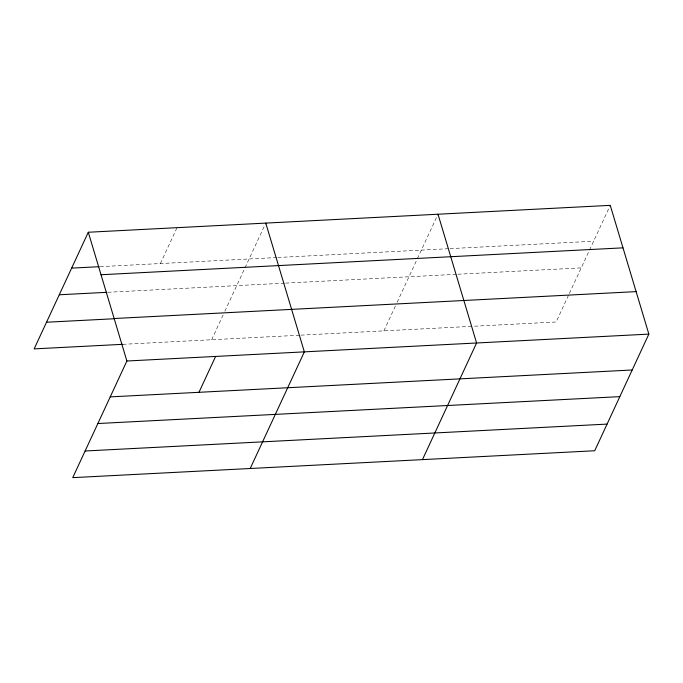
<?xml version="1.0" encoding="UTF-8"?>
<svg xmlns="http://www.w3.org/2000/svg" width="683" height="683" viewBox="0 0 683 683"><rect width="100%" height="100%" fill="white"/><g stroke="black" fill="none" stroke-linecap="round" stroke-linejoin="round"><path stroke-width="0.51" stroke-dasharray="3.42 2.56" d="M160.377 263.553L177.025 227.678M211.619 339.741L223.99 313.087M224.869 311.2L265.32 224.05M383.872 330.871L396.242 304.217M397.122 302.321L416.937 259.625M417.381 258.669L438.008 214.231M568.487 295.338L556.116 321.992L473.182 326.269M569.366 293.451L610.26 205.352M100.162 266.652L276.752 257.551M277.819 257.5L449.004 248.68M450.063 248.621L593.604 241.227M107.863 292.273L284.58 283.163M285.648 283.112L456.833 274.293M457.9 274.233L581.233 267.881M122.88 344.317L299.871 335.199M300.93 335.14L472.115 326.32"/><path stroke-width="1.02" d="M88.295 232.246L126.884 361.008L72.74 477.648L594.705 450.754L648.85 334.115L610.26 205.352L88.295 232.246L34.15 348.885L122.88 344.317M198.966 392.307L215.615 356.432M250.209 468.504L304.353 351.865L265.764 223.102M422.461 459.625L476.597 342.986L438.008 214.231M71.638 268.12L99.103 266.703M101.024 274.737L622.99 247.844M59.267 294.774L106.804 292.324M114.146 318.517L636.112 291.624M46.521 322.231L114.129 318.748M126.884 361.008L648.85 334.115M110.228 396.883L632.202 369.99M97.857 423.528L619.831 396.635M85.11 450.993L607.085 424.1"/></g></svg>
